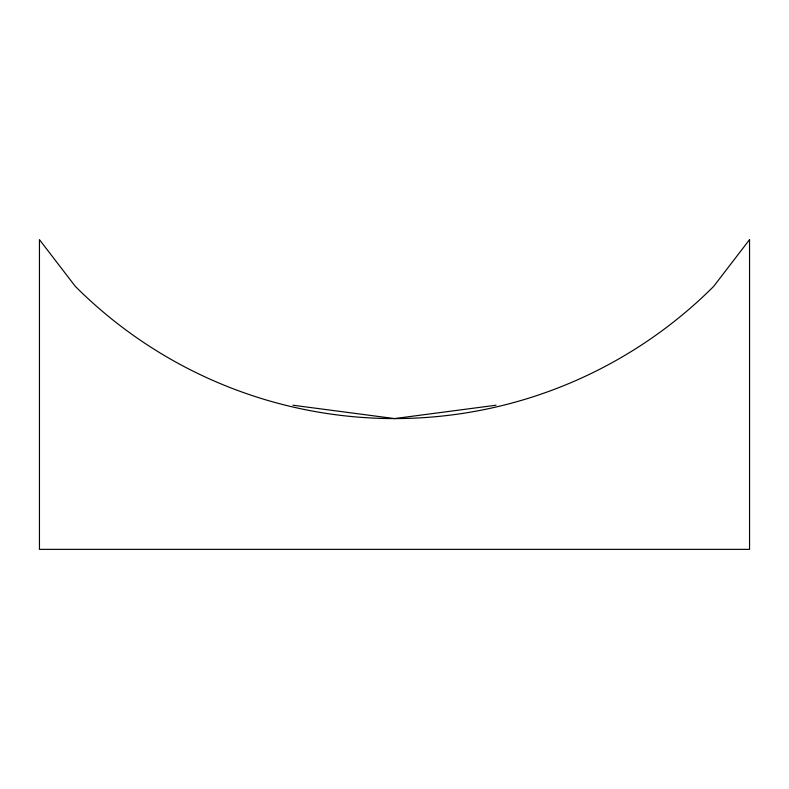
<?xml version="1.0" encoding="UTF-8"?>
<svg xmlns="http://www.w3.org/2000/svg" width="789" height="789" viewBox="0 0 789 789"><rect width="100%" height="100%" fill="white"/><g stroke="black" fill="none" stroke-linecap="round" stroke-linejoin="round"><path stroke-width="1.18" d="M496.064 405.221L394.5 418.584L292.936 405.221M749.55 239.639L713.68 286.377A451.397 451.397 0 0 1 75.32 286.377L39.45 239.639L39.45 549.361L749.55 549.361L749.55 239.639"/></g></svg>
